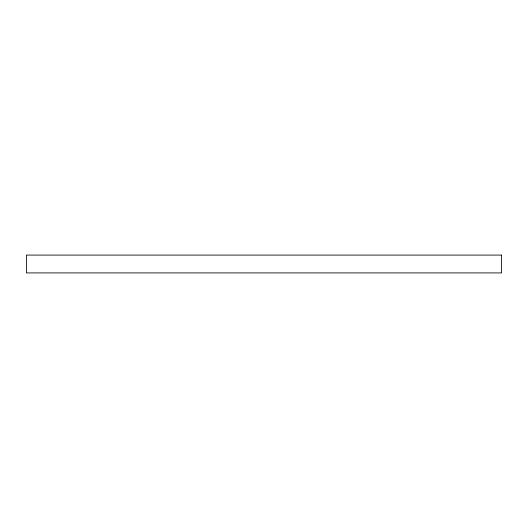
<?xml version="1.0" encoding="UTF-8"?>
<svg xmlns="http://www.w3.org/2000/svg" width="528" height="528" viewBox="0 0 528 528"><rect width="100%" height="100%" fill="white"/><g stroke="black" fill="none" stroke-linecap="round" stroke-linejoin="round"><path stroke-width="0.79" d="M501.6 255.09L26.4 255.09L26.4 272.91L501.6 272.91L501.6 255.09"/></g></svg>
